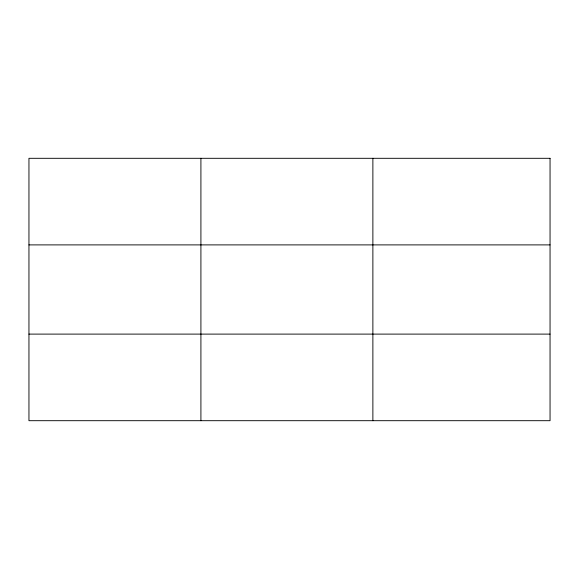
<?xml version="1.0" encoding="UTF-8"?>
<svg xmlns="http://www.w3.org/2000/svg" width="579" height="579" viewBox="0 0 579 579"><rect width="100%" height="100%" fill="white"/><g stroke="black" fill="none" stroke-linecap="round" stroke-linejoin="round"><path stroke-width="0.87" d="M200.913 158.306L200.913 420.694M372.876 158.306L372.876 420.694M28.95 244.895L550.05 244.895M28.95 334.105L550.05 334.105M550.05 158.306L550.05 420.694L28.95 420.694L28.95 158.306L550.05 158.306"/></g></svg>
